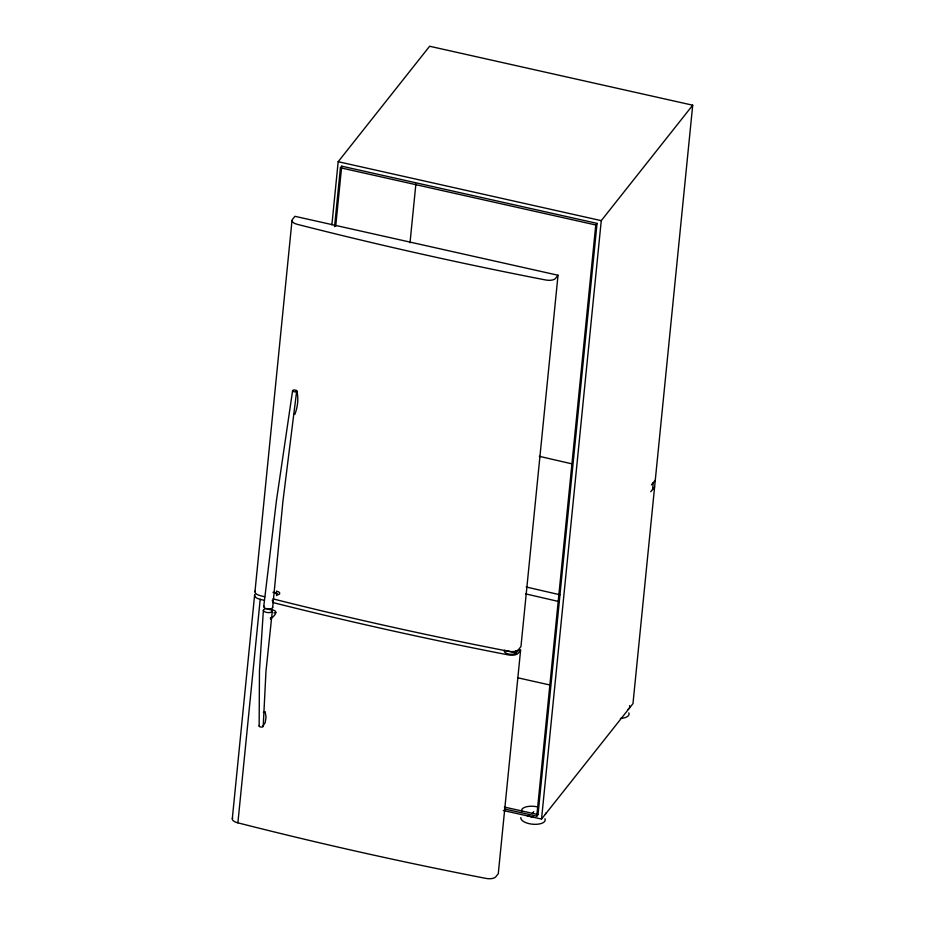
<?xml version="1.0" encoding="UTF-8"?>
<svg xmlns="http://www.w3.org/2000/svg" width="925" height="925" viewBox="0 0 925 925"><rect width="100%" height="100%" fill="white"/><g stroke="black" fill="none" stroke-linecap="round" stroke-linejoin="round"><path stroke-width="1.39" d="M263.209 726.391L265.972 671.319L272.32 611.101A4.498 1.954 5.7 0 0 265.822 608.719A4.498 1.954 5.7 0 0 265.406 612.084A4.498 1.954 5.7 0 0 272.32 611.101M263.382 610.165L259.474 670.637L259.139 725.975M272.678 607.494L282.9 501.547L296.671 391.136A2.047 0.89 5.7 0 0 293.711 390.049A2.047 0.89 5.7 0 0 293.526 391.587A2.047 0.89 5.7 0 0 296.671 391.136M232.291 818.798L254.595 595.295M254.965 591.688L292.022 220.381M515.78 650.842A6.128 2.671 5.7 0 1 510.808 654.322A6.128 2.671 5.7 0 1 504.53 650.321L516.138 652.911L518.659 649.72L520.602 650.159L498.286 873.663L495.765 876.854A8.175 3.561 5.7 0 1 485.498 878.311A2094.246 911.483 5.7 0 1 237.887 822.834L260.202 599.331A8.175 3.561 5.7 0 1 254.988 594.405M331.878 224.844L338.18 161.702L429.628 46.25L692.709 105.196L632.978 703.601L541.541 819.064L503.281 810.485M334.561 226.602L340.435 167.772L341.695 166.176L597.041 223.387L538.026 814.59L536.766 816.185L504.495 808.959M335.683 226.44L341.695 166.176M410.006 242.847L415.88 184.017M558.018 275.245L555.497 278.437A8.175 3.561 5.7 0 1 545.23 279.893A2094.246 911.483 5.7 0 1 297.619 224.417A8.175 3.561 5.7 0 1 292.416 219.491L294.936 216.311L558.018 275.245L520.96 646.552L518.428 649.743A8.175 3.561 5.7 0 1 508.16 651.2A2094.246 911.483 5.7 0 1 280.784 600.834L272.979 598.857M536.766 816.185L595.769 224.983L597.041 223.387M541.541 819.064L601.262 220.647L692.709 105.196M652.576 489.487L653.258 482.619M263.741 606.557L276.402 500.864L292.601 390.708M272.586 601.389L272.308 600.209M270.447 618.952L270.586 617.518M270.863 618.698C278.402 612.789 276.853 609.772 269.452 609.633M263.382 712.377L265.14 711.626L266.053 717.199L265.209 722.564L263.151 725.732M520.602 650.159L518.069 653.351A8.175 3.561 5.7 0 1 507.802 654.808A2094.246 911.483 5.7 0 1 280.425 604.441L272.621 602.464M532.199 813.584L533.725 811.676M651.42 484.839L655.282 480.191M650.726 491.707L654.599 487.059M275.789 612.477L273.904 612.94M276.448 595.596C279.766 594.497 274.471 592.15 272.956 592.335M296.104 390.547L296.613 390.477C298.868 398.074 297.711 407.069 294.798 414.446L293.722 413.706M338.18 161.702L601.262 220.647M340.435 167.772L595.769 224.983M517.572 677.747L549.832 684.974M504.356 807.051L538.026 814.59M539.321 456.326L571.673 463.795M526.209 586.993L559.972 594.787M525.527 593.85L559.278 601.643M264.7 596.775L260.561 595.723A8.175 3.561 5.7 0 1 255.346 590.798M260.202 599.331L264.342 600.371M545.912 812.948A12.256 5.33 5.7 0 1 545.322 814.278M533.066 816.972A12.256 5.33 5.7 0 1 527.053 815.63M521.769 811.815A12.256 5.33 5.7 0 1 537.506 806.889M629.532 705.648A12.256 5.33 5.7 0 1 627.809 709.544M544.952 818.741A12.256 5.33 5.7 0 1 533.945 824.302A12.256 5.33 5.7 0 1 520.81 817.607M628.815 712.863A12.256 5.33 5.7 0 1 620.409 718.413M237.887 822.834A8.175 3.561 5.7 0 1 232.684 817.908M262.688 725.709A2.047 0.89 5.7 0 1 262.654 726.911A2.047 0.89 5.7 0 1 259.913 726.784A2.047 0.89 5.7 0 1 259.474 725.558M272.586 606.973A4.498 1.954 5.7 0 1 267.961 608.974A4.498 1.954 5.7 0 1 263.949 606.072M276.575 591.272L276.286 594.151C280.842 596.012 280.946 591.503 276.575 591.272"/></g></svg>
